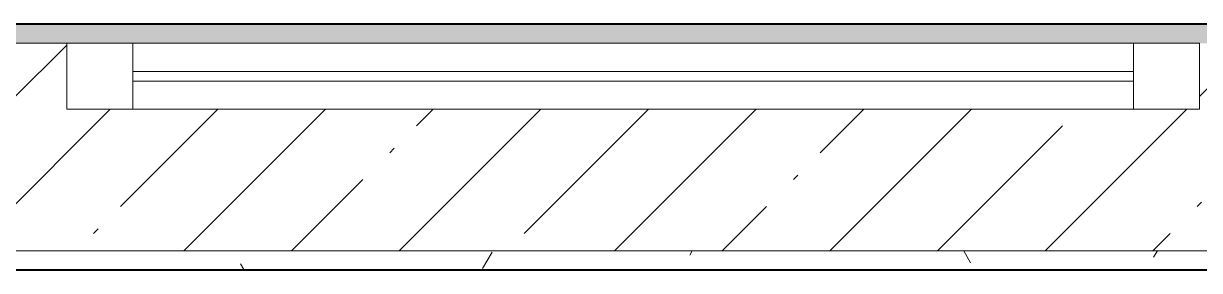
# Model space of a CAD drawing. Header units: millimetres. Extents: x -1178 to 415037, y -3506 to 42334.
# Drawn here: x 26214 to 27460, y 7659 to 7921 of the extents above; entities that cross this region are included whole.
import ezdxf

# ---------------------------------------------------------------- set-up
doc = ezdxf.new("R2010")
doc.units = ezdxf.units.MM
for name, color, linetype, lineweight in [('A-FLOR', 7, 'Continuous', 9), ('A-GLAZ', 7, 'Continuous', 9), ('A-GLAZ-1', 7, 'Continuous', 5), ('A-WALL', 7, 'Continuous', 5), ('I-WALL', 7, 'Continuous', 5)]:
    doc.layers.add(name, color=color, linetype=linetype, lineweight=lineweight)
doc.layers.add('A-WALL-FNSH-1', color=9, linetype='Continuous', lineweight=5, true_color=0x808080)
pattern_1 = [(0, (0, 0), (243.84, 60.96), [20.117, -162.763, 20.117, -162.763, -975.36]), (0, (0, 0), (243.84, 60.96), [-365.76, 20.117, -345.643, 20.117, -162.763, -426.72]), (0, (0, 0), (243.84, 60.96), [-914.4, 20.117, -101.803, 20.117, -284.683]), (120, (91.44, 30.48), (-174.71291, 180.69163), [20.117, -162.763, 20.117, -162.763, -975.36]), (120, (91.44, 30.48), (-174.71291, 180.69163), [-365.76, 20.117, -345.643, 20.117, -162.763, -426.72]), (120, (91.44, 30.48), (-174.71291, 180.69163), [-914.4, 20.117, -101.803, 20.117, -284.683]), (240, (121.92, 152.4), (-69.12709, -241.65163), [20.117, -162.763, 20.117, -162.763, -975.36]), (240, (121.92, 152.4), (-69.12709, -241.65163), [-365.76, 20.117, -345.643, 20.117, -162.763, -426.72]), (240, (121.92, 152.4), (-69.12709, -241.65163), [-914.4, 20.117, -101.803, 20.117, -284.683])]

# ---------------------------------------------------------------- blocks, each defined once
blk = doc.blocks.new('120_Окно_СКБ_1Ст - 120_Окно_СКБ_1Ст 400х1200 EI30-24228621-Объем проектирования 1 этажа')
at = {"layer": 'A-GLAZ'}
for p, q in [((-600, 40), (-600, 110)), ((-600, 110), (-530, 110)), ((-530, 110), (-530, 40)), ((530, 40), (530, 110)), ((530, 110), (600, 110)), ((600, 110), (600, 40)), ((-530, 40), (-600, 40)), ((600, 40), (530, 40))]:
    blk.add_line(p, q, dxfattribs=at)
at = {"layer": 'A-GLAZ-1'}
for p, q in [((600, 110), (-600, 110)), ((530, 80), (-530, 80)), ((530, 70), (-530, 70)), ((-600, 40), (600, 40))]:
    blk.add_line(p, q, dxfattribs=at)

msp = doc.modelspace()

# ---------------------------------------------------------------- hatches: boundary and pattern name
at = {"layer": 'I-WALL'}
h = msp.add_hatch(dxfattribs=at)
h.set_pattern_fill('FP_191', color=256, style=0, pattern_type=2)
h.set_pattern_definition(pattern_1)
h.paths.add_polyline_path([(29409.7, 7900), (30210, 7900), (30210, 7920), (25010, 7920), (25010, 7900), (29209.7, 7900)])
h.paths.add_polyline_path([(38490, 7900), (38540, 7900), (38540, 7920), (32710, 7920), (32710, 7900), (38469.9, 7900)])
h.paths.add_polyline_path([(22370.9, 7900), (22510, 7900), (22510, 7920), (20220, 7920), (20220, 7900), (21910, 7900)])
h = msp.add_hatch(dxfattribs=at)
h.set_pattern_fill('FP_1', color=256, style=0, pattern_type=2)
h.set_pattern_definition([(45, (0, 0), (-114.04925, 114.04925), []), (45, (114.05, 0), (-114.04925, 114.04925), [201.612, -40.322, 6.706, -33.617])])
h.paths.add_polyline_path([(26160, 7680), (29209.7, 7680), (29209.7, 7900), (27460, 7898.6), (27460, 7830), (26260, 7830), (26260, 7900), (26160, 7900)])
h = msp.add_hatch(dxfattribs=at)
h.set_pattern_fill('FP_191', color=256, style=0, pattern_type=2)
h.set_pattern_definition(pattern_1)
h.paths.add_polyline_path([(26180, 7660), (27540, 7660), (27540, 7680), (26160, 7680), (26160, 7660)])

# ---------------------------------------------------------------- linework, layer by layer
at = {"layer": 'A-FLOR'}
for p, q in [((20210.3, 7920), (30210, 7920)), ((26180, 7660), (27540, 7660))]:
    msp.add_line(p, q, dxfattribs=at)
at = {"layer": 'A-WALL'}
for p, q in [((26260, 7900), (26160, 7900)), ((26160, 7680), (27560, 7680))]:
    msp.add_line(p, q, dxfattribs=at)
at = {"layer": 'A-WALL-FNSH-1'}
for p, q in [((30210, 7921), (25010, 7921)), ((26181, 7659), (27539, 7659))]:
    msp.add_line(p, q, dxfattribs=at)

# ---------------------------------------------------------------- block references
at = {"layer": 'A-GLAZ', "color": 3}
msp.add_blockref('120_Окно_СКБ_1Ст - 120_Окно_СКБ_1Ст 400х1200 EI30-24228621-Объем проектирования 1 этажа', (26860, 7790), dxfattribs=at)

doc.saveas('drawing.dxf')
